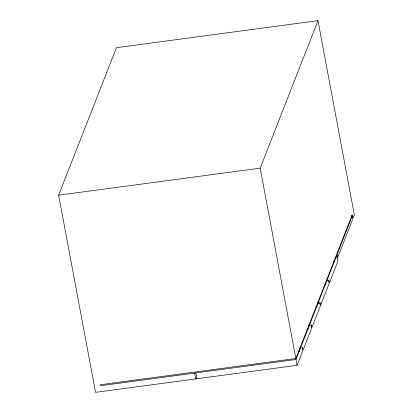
<?xml version="1.0" encoding="UTF-8"?>
<svg xmlns="http://www.w3.org/2000/svg" width="413" height="413" viewBox="0 0 413 413"><rect width="100%" height="100%" fill="white"/><g stroke="black" fill="none" stroke-linecap="round" stroke-linejoin="round"><path stroke-width="0.62" d="M308.067 325.305L311.252 324.881L311.004 325.521L311.547 328.433L303.003 350.239L302.455 347.323L302.208 347.968L302.75 350.88L297.097 365.309L95.548 392.35L58.646 195.189L116.451 47.691L318 20.65L354.354 214.899L353.1 218.105L352.552 215.188L337.225 254.31L337.767 257.222L336.492 257.392M311.252 324.881L311.8 327.793L320.343 305.992L319.796 303.075L320.049 302.435L320.596 305.346L329.14 283.545L328.593 280.628L328.846 279.988L329.393 282.905L337.937 261.099L336.848 255.27L296.007 359.48L100.504 385.711L100.318 384.74L295.827 358.51L260.195 168.148L318 20.65M295.827 358.51L352.119 214.863L352.847 218.745L337.767 257.222M58.646 195.189L260.195 168.148M351.024 216.004L352.299 215.834M333.472 261.697L334.747 261.527M326.296 280.329L327.571 280.159M326.043 280.974L327.318 280.804M324.675 284.144L325.95 283.974M317.499 302.775L318.774 302.605M317.246 303.416L319.796 303.075M315.878 306.591L317.153 306.415M308.449 325.862L309.724 325.692M307.081 329.032L308.356 328.862M299.905 347.669L301.18 347.493M299.657 348.309L300.932 348.138M298.289 351.478L299.564 351.308M296.007 359.48L297.097 365.309M195.834 372.918L196.924 378.747M194.626 373.084L195.716 378.912"/></g></svg>
